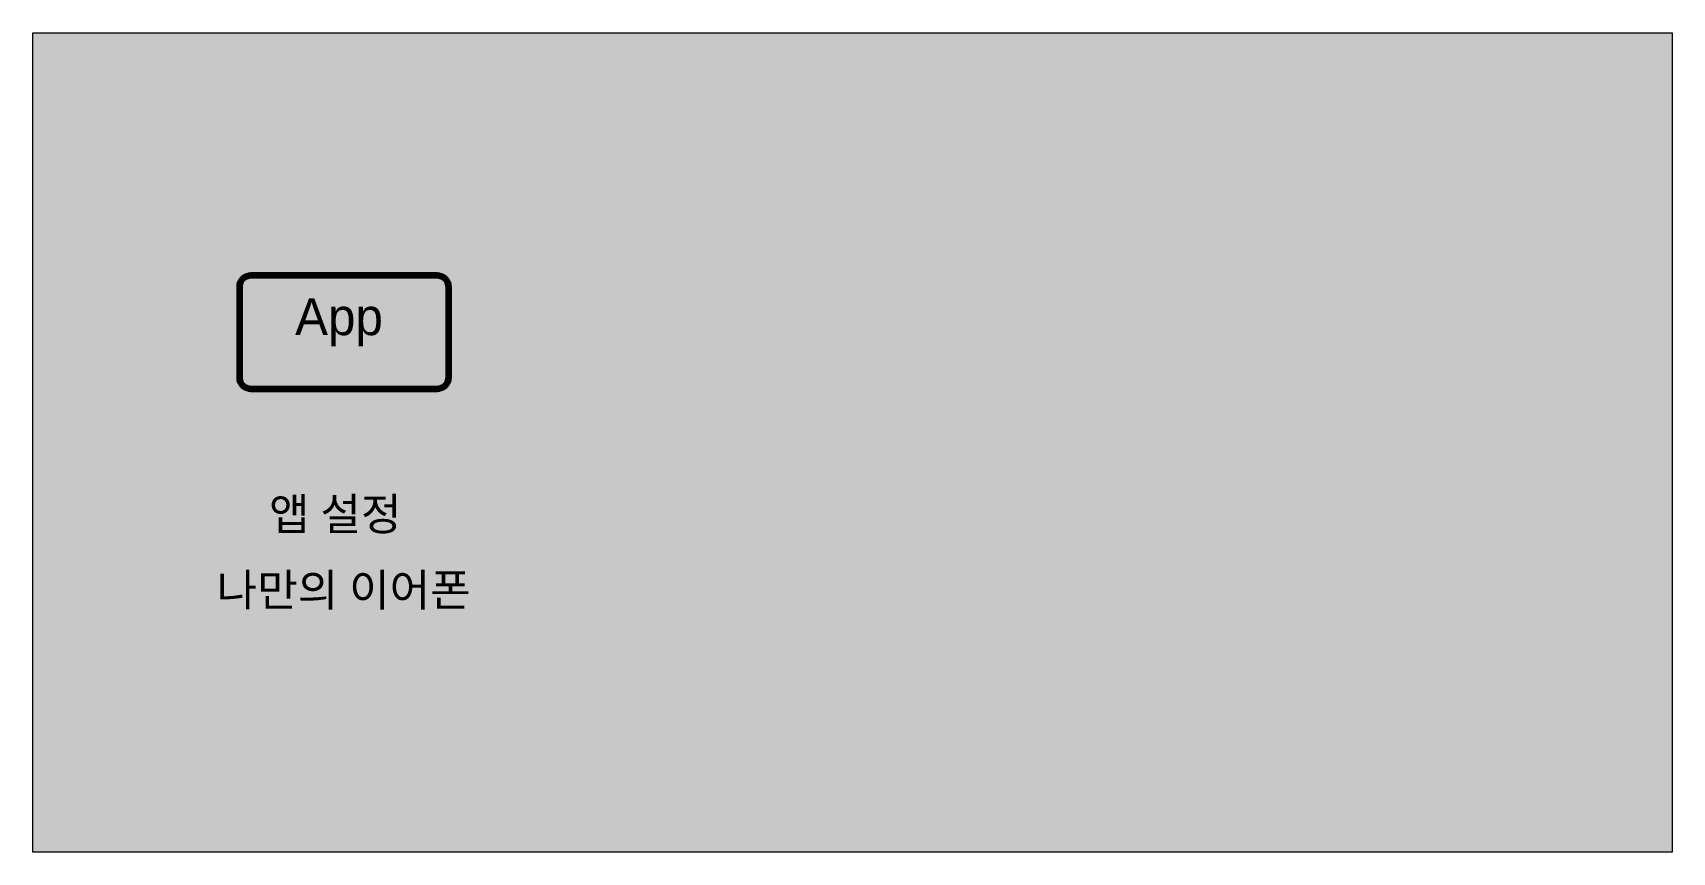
# Model space of a CAD drawing. Header units: inches. Extents: x -36 to 964, y -500 to 0.
import ezdxf

# ---------------------------------------------------------------- set-up
doc = ezdxf.new("R2010")
doc.units = ezdxf.units.IN
doc.header["$MEASUREMENT"] = 0
doc.layers.add('Layer 1', color=7, linetype='Continuous')

# ---------------------------------------------------------------- blocks, each defined once
blk = doc.blocks.new('block 2')
at = {"layer": 'Layer 1', "color": 177, "lineweight": 106, "true_color": 0x25397b}
blk.add_open_spline([(217.7, -210.1), (217.7, -214.1), (214.5, -217.2), (210.6, -217.2), (210.6, -217.2), (97, -217.2), (97, -217.2), (93.1, -217.2), (90, -214.1), (90, -210.1), (90, -210.1), (90, -155.2), (90, -155.2), (90, -151.2), (93.1, -148.1), (97, -148.1), (97, -148.1), (210.6, -148.1), (210.6, -148.1), (214.5, -148.1), (217.7, -151.2), (217.7, -155.2), (217.7, -155.2), (217.7, -210.1), (217.7, -210.1)], degree=3, knots=[0, 0, 0, 0, 1, 1, 1, 2, 2, 2, 3, 3, 3, 4, 4, 4, 5, 5, 5, 6, 6, 6, 7, 7, 7, 8, 8, 8, 8], dxfattribs=at)
at = {"layer": 'Layer 1', "color": 154, "true_color": 0x213f99, "insert": (124, -191.3), "char_height": 22.517, "attachment_point": 7}
blk.add_mtext('\\fMyriad Pro|b0|i0|c0|p34;\\W1;App', dxfattribs=at)

msp = doc.modelspace()

# ---------------------------------------------------------------- hatches: boundary and pattern name
at = {"layer": 'Layer 1', "true_color": 0xf1623c}
h = msp.add_hatch(color=13, dxfattribs=at)
h.dxf.hatch_style = 2
h.paths.add_polyline_path([(964, -500), (-36, -500), (-36, 0), (964, 0)])

# ---------------------------------------------------------------- linework, layer by layer
at = {"layer": 'Layer 1', "lineweight": 0}
msp.add_lwpolyline([(964, -500), (-36, -500), (-36, 0), (964, 0), (964, -500)], dxfattribs=at)

# ---------------------------------------------------------------- block references
at = {"layer": 'Layer 1'}
msp.add_blockref('block 2', (0, 0), dxfattribs=at)

# ---------------------------------------------------------------- texts
at = {"layer": 'Layer 1', "color": 154, "true_color": 0x213f99, "char_height": 19.693, "attachment_point": 7}
for s, insert in [('\\fNanumSquare|b1|i0|c0|p34;\\W1;앱 설정', (108.1, -305.6)), ('\\fNanumSquare Regular|b0|i0|c0|p34;\\W1; 나만의 이어폰', (69.5, -351.9))]:
    msp.add_mtext(s, dxfattribs=dict(at, insert=insert))

doc.saveas('drawing.dxf')
